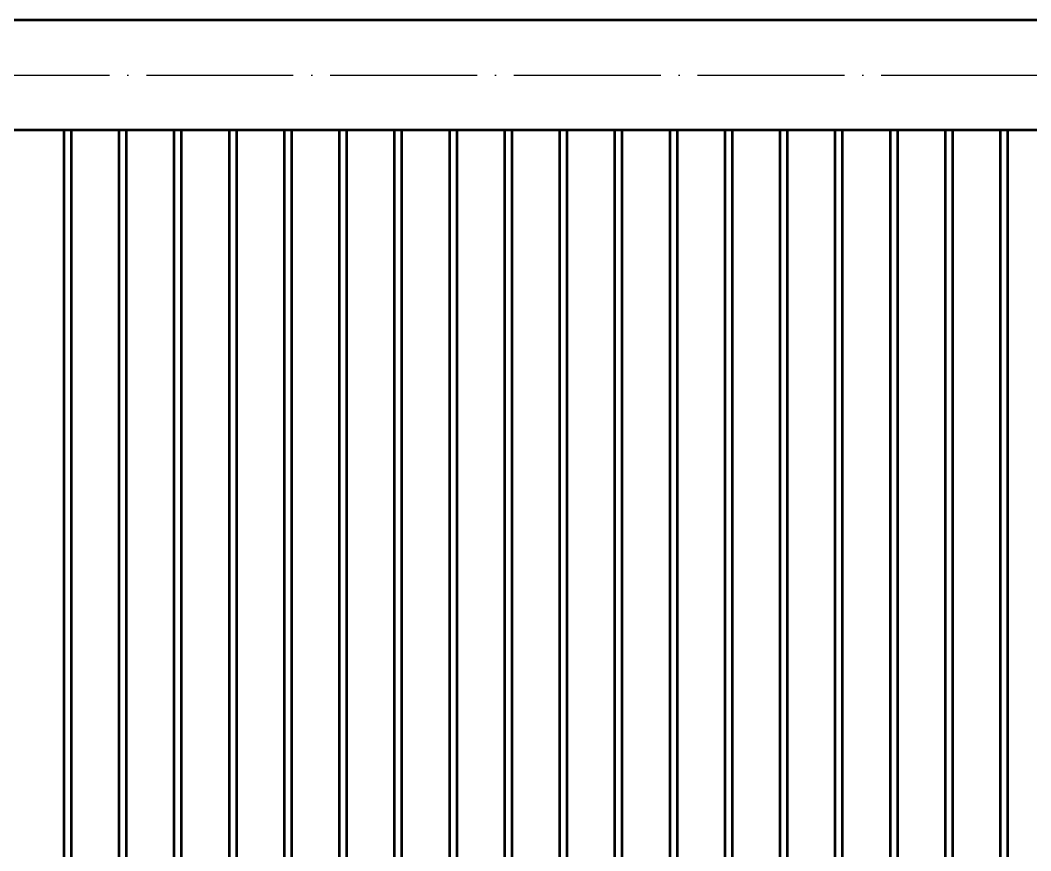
# Model space of a CAD drawing. Header units: inches. Extents: x 0 to 15444, y 0 to 10920.
# Drawn here: x 5376 to 6201, y 7737 to 8416 of the extents above; entities that cross this region are included whole.
import ezdxf

# ---------------------------------------------------------------- set-up
doc = ezdxf.new("R2010")
doc.units = ezdxf.units.IN
doc.header["$LTSCALE"] = 5
doc.header["$MEASUREMENT"] = 0
doc.linetypes.add('ACAD_ISO04W100', pattern=[30, 24, -3, 0, -3])
doc.linetypes.add('CENTER', pattern=[2, 1.25, -0.25, 0.25, -0.25])
doc.layers.get('0').update_dxf_attribs({"color": 1, "linetype": 'ACAD_ISO04W100'})
doc.layers.add('1', color=4, linetype='Continuous', lineweight=53)
doc.layers.add('3中心线层', color=1, linetype='CENTER')

# ---------------------------------------------------------------- blocks, each defined once
blk = doc.blocks.new('散热器左视图')
blk.add_line((5541.45, 7746.71), (6544.93, 7746.71))
at = {"layer": '1', "lineweight": 53, "ltscale": 4}
for p, q in [((6659.15, 7791.71), (5544.15, 7791.71)), ((6659.15, 7701.71), (5544.15, 7701.71)), ((5774.15, 7701.71), (5774.15, 6391.71)), ((5780.15, 7701.71), (5780.15, 6391.71)), ((5819.15, 7701.71), (5819.15, 6391.71)), ((5825.15, 7701.71), (5825.15, 6391.71)), ((5864.15, 7701.71), (5864.15, 6391.71)), ((5870.15, 7701.71), (5870.15, 6391.71)), ((5909.15, 7701.71), (5909.15, 6391.71)), ((5915.15, 7701.71), (5915.15, 6391.71)), ((5954.15, 7701.71), (5954.15, 6391.71)), ((5960.15, 7701.71), (5960.15, 6391.71)), ((5999.15, 7701.71), (5999.15, 6391.71)), ((6005.15, 7701.71), (6005.15, 6391.71)), ((6044.15, 7701.71), (6044.15, 6391.71)), ((6050.15, 7701.71), (6050.15, 6391.71)), ((6089.15, 7701.71), (6089.15, 6391.71)), ((6095.15, 7701.71), (6095.15, 6391.71)), ((6134.15, 7701.71), (6134.15, 6391.71)), ((6140.15, 7701.71), (6140.15, 6391.71)), ((6179.15, 7701.71), (6179.15, 6391.71)), ((6185.15, 7701.71), (6185.15, 6391.71)), ((6224.15, 7701.71), (6224.15, 6391.71)), ((6230.15, 7701.71), (6230.15, 6391.71)), ((6269.15, 7701.71), (6269.15, 6391.71)), ((6275.15, 7701.71), (6275.15, 6391.71)), ((6314.15, 7701.71), (6314.15, 6391.71)), ((6320.15, 7701.71), (6320.15, 6391.71)), ((6359.15, 7701.71), (6359.15, 6391.71)), ((6365.15, 7701.71), (6365.15, 6391.71)), ((6404.15, 7701.71), (6404.15, 6391.71)), ((6410.15, 7701.71), (6410.15, 6391.71)), ((6449.15, 7701.71), (6449.15, 6391.71)), ((6455.15, 7701.71), (6455.15, 6391.71)), ((6494.15, 7701.71), (6494.15, 6391.71)), ((6500.15, 7701.71), (6500.15, 6391.71)), ((6539.15, 7701.71), (6539.15, 6391.71)), ((6545.15, 7701.71), (6545.15, 6391.71))]:
    blk.add_line(p, q, dxfattribs=at)
at = {"layer": '3中心线层', "ltscale": 40}
blk.add_line((6544.93, 7746.71), (6675.15, 7746.71), dxfattribs=at)

msp = doc.modelspace()

# ---------------------------------------------------------------- block references
msp.add_blockref('散热器左视图', (-362.797, 624.172))

doc.saveas('drawing.dxf')
